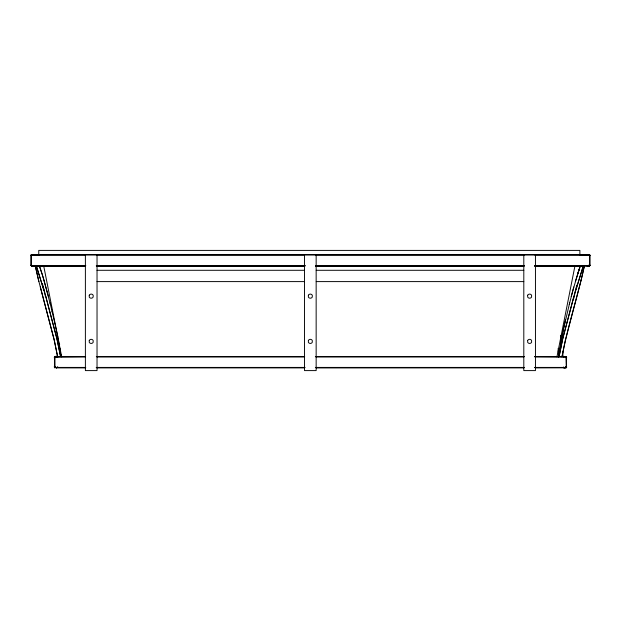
<?xml version="1.0" encoding="UTF-8"?>
<svg xmlns="http://www.w3.org/2000/svg" width="621" height="621" viewBox="0 0 621 621"><rect width="100%" height="100%" fill="white"/><g stroke="black" fill="none" stroke-linecap="round" stroke-linejoin="round"><path stroke-width="0.93" d="M534.634 265.726L586.923 265.493L587.955 265.99L587.093 265.493M31.749 255.573L31.966 254.68L31.966 255.573C29.451 255.573 33.092 253.95 31.229 255.029C32.773 254.175 29.987 255.604 31.749 255.378M31.562 255.573L31.966 254.68L31.291 255.363L31.283 265.772L31.966 265.99L31.966 265.493C29.917 264.95 32.447 266.797 31.764 265.493M566.15 366.879C565.118 368.765 567.703 366.801 565.964 366.879M566.305 366.879L565.987 367.717L565.747 367.267M589.034 255.184L589.95 255.573L589.251 254.711L589.95 255.573L589.034 255.573L589.034 254.695L589.593 254.812L589.593 265.105L589.034 265.99L589.034 265.105C591.766 266.23 587.148 265.967 589.95 265.105M566.437 366.879L565.715 367.772M589.034 254.742L589.717 254.952L589.717 265.105L589.236 265.982L589.709 265.772L534.766 265.772M589.81 265.283C588.972 265.478 589.678 264.81 589.197 265.982C590.928 265.563 588.32 264.352 589.407 265.881C588.553 266.168 590.206 265.835 589.818 265.105L589.818 255.037M85.31 367.422L55.253 367.422L54.337 366.879L55.253 366.879L54.85 367.717L54.392 356.959L55.253 356.516L55.253 357.354C52.498 356.943 57.567 355.499 58.149 356.462M54.85 357.354L55.253 356.959M589.717 265.105L589.275 265.609M54.337 357.354L54.469 356.811L55.253 357.354L55.044 356.493M558.706 356.291L561.632 337.273L569.674 302.792M558.721 356.664L563.472 328.726M565.948 367.267C565.436 368.827 567.299 366.18 566.531 367.422L534.751 367.422M34.388 265.493L33.045 265.99L34.559 265.493M565.964 367.073C567.625 367.648 564.567 367.601 566.631 367.089C565.514 369.06 562.114 366.716 563.596 367.702L535.457 367.772M559.141 356.237L562.447 339.92L573.936 296.233M561.966 356.896L565.281 340.58L581.163 279.978M556.944 356.834L575.007 265.609M559.319 355.499L562.913 338.026L575.768 289.37M562.145 356.167C567.889 325.513 578.027 295.922 584.477 265.431M584.175 266.751L581.163 279.986M563.651 327.865L565.584 319.357M569.271 304.414L573.804 286.956M573.377 299.858L575.807 289.619L583.507 265.679M566.305 367.298L566.305 356.601C564.877 356.19 567.493 356.951 566.298 357.222C564.404 356.097 568.316 357.028 565.747 357.354C565.32 355.103 567.664 358.17 566.166 356.78M575.993 288.501L576.862 285.124M573.307 288.959L580.169 265.85M575.908 290.224L583.282 265.633M571.18 296.582L573.307 288.951M575.333 281.554L580.418 265.842M565.747 367.772L566.437 367.322M577.406 274.381L579.579 268.357M34.248 265.47L33.286 265.967L33.899 265.493M54.469 356.811L55.253 357.354L54.858 356.532M54.516 357.021L58.444 356.671M57.194 367.267L56.332 367.772L58.048 367.267M589.453 265.679L589.034 265.105L589.678 265.392M33.604 265.866L34.039 265.439M33.976 265.571L33.503 265.772M534.751 356.687L565.747 356.687C567.672 357.013 565.646 357.851 565.747 356.516M566.088 356.633L566.437 367.547L534.665 367.547M57.404 367.267L56.332 367.772L57.311 367.267M57.528 367.267L56.332 367.772L57.846 367.267M57.675 367.267L56.332 367.772M566.531 367.422L566.531 356.819C565.071 357.882 566.833 356.586 565.747 356.586L534.751 356.586M563.884 356.741L564.458 356.477M54.664 356.943L85.279 356.687M589.771 265.609L589.034 265.641M566.608 367.213L566.15 367.213M587.536 254.75L587.955 254.68L579.564 254.882M31.749 265.299L31.182 265.516L31.407 265.105M563.821 356.71L564.21 356.687M587.652 254.75L587.241 254.952L587.924 254.695M563.705 356.811L564.093 356.532M563.953 356.811L564.644 356.477M566.484 357.021L534.751 356.811M534.782 265.866L589.337 265.726M589.166 265.633L589.034 265.866M564.326 367.772L563.294 367.624M564.636 367.772L563.441 367.267M587.738 266.013L586.682 265.516L587.241 265.641M587.319 265.889L586.76 265.478L587.699 265.866M587.839 265.935L587.334 265.78M31.966 254.68L31.407 255.573L31.407 265.516L31.966 265.99L31.066 265.105M564.442 367.772L563.092 367.492M552.558 265.648L571.359 265.493M39.146 254.711L31.562 254.742L39.27 254.68M31.407 254.812L38.991 254.781M85.201 265.967L31.283 265.772C30.856 264.492 32.284 267.255 31.283 265.105L31.283 254.905L38.983 254.882M534.813 265.741L586.907 265.516L587.551 265.935L586.62 265.431M535.271 265.959L587.078 265.726M57.706 356.508L54.695 356.586L55.253 357.354L54.369 357.145M321.336 265.866L315.53 265.873L524.124 265.866M580.076 254.68L583.95 254.68M31.291 254.905L589.034 254.905L589.95 255.573L589.034 255.029L534.782 255.029M85.248 255.029L31.19 255.029L31.182 265.641L85.054 265.641M96.876 255.029L304.205 255.029M315.825 255.029L524.124 255.029M31.104 255.239L31.966 255.184M31.081 255.363L31.966 255.363M589.818 255.573L589.034 255.363M96.55 265.641L304.981 265.641M315.647 265.641L524.077 265.641M534.743 265.641L589.81 265.648M31.291 265.772L85.822 265.772M96.488 265.772L305.012 265.772M315.685 265.772L524.209 265.772M85.582 265.866L31.415 265.866L65.531 265.99M96.255 265.866L304.841 265.866L279.823 265.99M85.419 265.99L31.57 265.935L46.73 265.99M96.566 265.99L304.989 265.99M315.647 265.99L524.209 265.99M534.549 265.99L583.95 265.99M97.023 270.29L304.593 270.29M316.236 270.29L523.806 270.29M97.023 281.6L304.593 281.6M316.236 281.6L523.806 281.6M556.269 356.462L558.209 356.462M55.253 356.586L85.659 356.586M96.325 356.586L304.686 356.586M315.344 356.586L524.093 356.586M96.713 356.695L304.274 356.687M315.825 356.687L524.093 356.687M85.279 356.811L55.013 356.842L54.695 367.632C55.704 368.121 53.142 366.468 55.253 367.267M96.907 356.811L304.205 356.811M315.825 356.811L524.093 356.811M96.651 367.422L304.903 367.422M315.553 367.422L524.093 367.422M85.791 367.554L55.253 367.547L54.337 366.879L55.253 367.089M96.48 367.547L304.911 367.547M315.344 367.585L524.093 367.547M54.695 367.632L54.337 366.879L55.253 367.648L85.535 367.648M96.185 367.648L304.414 367.648M315.825 367.648L524.264 367.648M534.751 367.648L566.298 367.648M57.248 367.772L85.38 367.772M97.016 367.772L304.593 367.772M316.236 367.772L523.813 367.772M216.845 265.982L125.962 265.99M31.407 265.516L85.341 265.741M31.283 265.547L85.201 265.741M46.73 265.493L65.531 265.641M33.503 254.905L33.045 254.68L34.419 254.905M34.116 254.905L33.045 254.68L34.256 254.905M33.34 254.695L34 254.905M589.251 254.82L589.717 255.417M33.045 254.68L33.728 254.905M56.332 356.462L56.899 356.601M56.953 356.695L56.752 356.532M31.966 265.99L31.593 265.493M589.438 254.789L589.251 255.573M54.563 356.904L55.253 357.354M564.194 367.717L563.783 367.275L563.868 367.772M589.593 254.82L589.438 255.573M563.62 367.298L564.109 367.648M55.036 357.16L54.578 356.695M589.717 254.952L589.934 255.378M566.259 356.85L566.437 357.354M54.337 366.879L54.469 367.415M39.48 265.85L43.773 279.365L50.379 304.414M36.655 266.518L43.742 290.224M39.239 265.842L42.251 274.389L48.469 296.582M36.142 265.679L43.843 289.619L45.442 296.403M45.721 296.233L57.202 339.92L60.516 356.237M40.287 286.941L54.376 340.587L57.683 356.896M42.36 283.44L56.736 338.026L60.33 355.499M38.486 279.978L53.911 338.693L57.505 356.167M52.001 310.997L58.017 337.281M49.975 302.792L52.35 312.417M38.875 281.569L35.18 265.431M38.486 279.986L35.475 266.751M560.421 335.363L561.586 340.906M43.641 265.609L61.704 356.834M59.639 347.853L60.532 353.124M58.164 338.228L60.943 356.291M566.647 357.222L565.747 356.959L566.305 357.354M60.679 354.001L60.928 356.664M562.704 351.463L562.96 355.88M579.882 255.115L579.882 250.403L38.758 250.403L38.758 255.115M55.036 366.879L55.036 367.741M54.85 366.879L54.85 367.702M54.563 357.354L54.563 367.539M59.142 346.161A222.667 218.049 1.1 0 1 59.476 344.399M59.306 345.85A222.667 218.049 1.1 0 1 59.647 344.088M558.302 350.764A108.675 106.416 -0.5 0 1 558.59 357.184M558.147 348.365A108.675 106.416 -0.5 0 1 558.59 356.617M89.253 295.231L89.253 297.063C90.022 298.6 92.397 298.6 93.166 297.063L93.166 295.231C92.397 293.702 90.022 293.702 89.253 295.231M89.253 340.471L89.253 342.303C90.022 343.832 92.397 343.832 93.166 342.303L93.166 340.471C92.397 338.934 90.022 338.934 89.253 340.471M308.373 295.231L308.373 297.063C309.142 298.6 311.517 298.6 312.285 297.063L312.285 295.231C311.517 293.702 309.142 293.702 308.373 295.231M308.373 340.471L308.373 342.303C309.142 343.832 311.517 343.832 312.285 342.303L312.285 340.471C311.517 338.934 309.142 338.934 308.373 340.471M527.664 295.231L527.664 297.063C528.44 298.6 530.815 298.6 531.584 297.063L531.584 295.231C530.815 293.702 528.44 293.702 527.664 295.231M527.664 340.471L527.664 342.303C528.44 343.832 530.815 343.832 531.584 342.303L531.584 340.471C530.815 338.934 528.44 338.934 527.664 340.471M563.984 367.547L563.526 367.322L563.984 367.547M97.031 254.68L85.388 254.68L85.388 370.597L97.031 370.597L97.031 254.68M316.151 254.68L304.507 254.68L304.507 370.597L316.151 370.597L316.151 254.68M535.449 254.68L523.806 254.68L523.806 370.597L535.449 370.597L535.449 254.68"/></g></svg>
